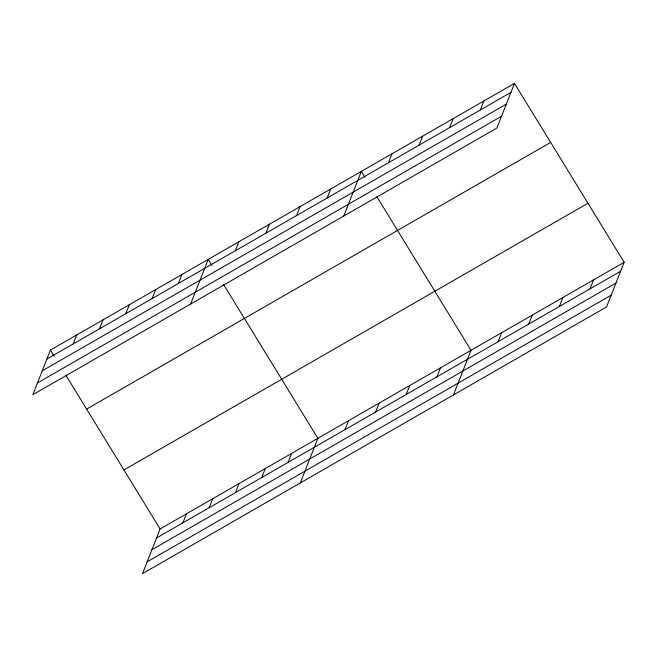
<?xml version="1.0" encoding="UTF-8"?>
<svg xmlns="http://www.w3.org/2000/svg" width="657" height="657" viewBox="0 0 657 657"><rect width="100%" height="100%" fill="white"/><g stroke="black" fill="none" stroke-linecap="round" stroke-linejoin="round"><path stroke-width="0.99" d="M514.472 83.398L50.433 350.066L32.85 394.701L496.889 128.033L514.472 83.398L624.15 262.299L606.567 306.934L142.528 573.602L160.111 528.967L624.15 262.299M73.19 343.931L76.729 334.955M99.486 328.82L103.026 319.844M125.783 313.709L129.322 304.733M152.079 298.598L155.619 289.622M178.375 283.487L181.915 274.511M190.629 304.035L208.212 259.392L211.932 265.477M235.296 250.769L238.836 241.792M265.929 233.169L269.46 224.193M296.553 215.57L300.085 206.594M182.868 522.832L186.399 513.856M327.178 197.971L330.717 188.994M209.164 507.721L212.696 498.745M343.759 216.03L361.342 171.395L365.07 177.472M235.461 492.61L238.992 483.634M261.757 477.499L265.288 468.523M388.435 162.772L391.966 153.795M288.053 462.388L291.585 453.412M419.059 145.172L422.599 136.196M300.298 482.936L317.881 438.301L223.643 284.571M449.684 127.573L453.223 118.597M344.974 429.678L348.506 420.702M480.316 109.974L483.848 100.997M375.599 412.079L379.138 403.102M406.223 394.479L409.763 385.503M436.856 376.872L440.387 367.895M453.429 394.939L471.02 350.296L376.773 196.574M498.105 341.673L501.644 332.697M528.737 324.073L532.269 315.097M559.362 306.474L562.893 297.498M589.986 288.875L593.526 279.898M46.902 359.042L510.941 92.374M42.262 370.811L506.301 104.143M37.482 382.932L501.529 116.264M86.625 409.097L550.665 142.429M123.918 469.927L587.958 203.259M156.571 537.943L620.61 271.275M151.939 549.712L615.979 283.044M147.16 561.834L611.199 295.165M50.433 350.066L54.161 356.143M65.872 375.237L160.111 528.967"/></g></svg>
